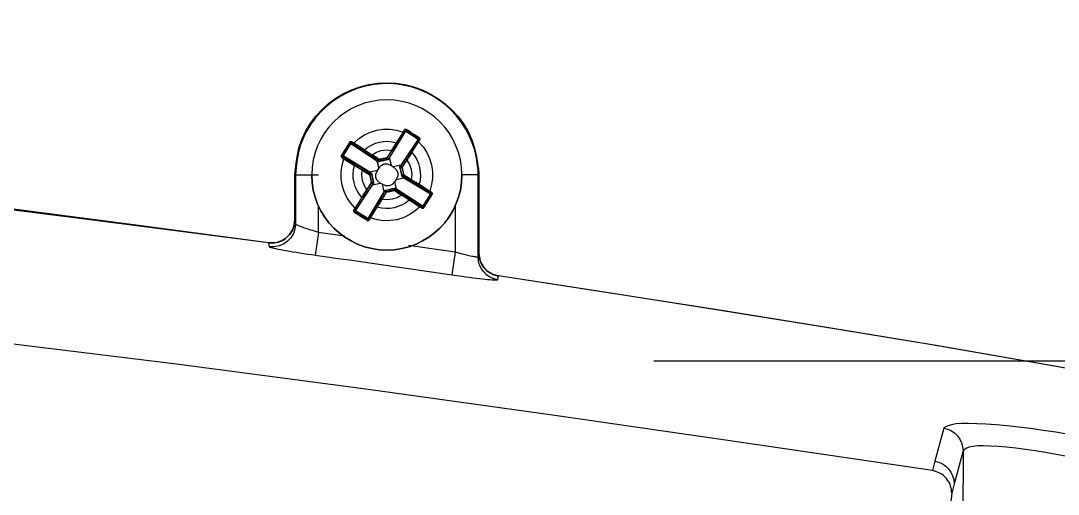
# Model space of a CAD drawing. Header units: millimetres. Extents: x 7086022 to 7120578, y 229555 to 276126.
# Drawn here: x 7110725.57 to 7110770.62, y 251584.13 to 251604.69 of the extents above; entities that cross this region are included whole.
import ezdxf
from ezdxf.xclip import XClip

# ---------------------------------------------------------------- set-up
doc = ezdxf.new("R2010")
doc.units = ezdxf.units.MM
doc.header["$LTSCALE"] = 100
doc.header["$XCLIPFRAME"] = 2
doc.linetypes.add('ST-DASH', pattern=[2.7, 1.5, -1.2])
for name, color, linetype in [('BP', 7, 'Continuous'), ('U-84D-EX$0$FUR_욕실', 8, 'Continuous'), ('U-84D-EX$0$HAT', 8, 'Continuous'), ('U-84D-EX$0$S-ELE', 4, 'Continuous'), ('결로방지', 4, 'ST-DASH')]:
    doc.layers.add(name, color=color, linetype=linetype)

# ---------------------------------------------------------------- blocks, each defined once
blk = doc.blocks.new('U-84D-EX$0$대변기')
blk.add_wipeout([(22.249, 172.542), (8.912, 147.747), (6.746, 136.341), (0, 0), (6.746, -136.341), (8.912, -147.747), (22.075, -172.29), (48.748, -190.928), (71.393, -195), (166.776, -195), (163.874, -199.595), (211.559, -201.09), (211.593, -201.598), (211.811, -202.635), (212.508, -203.592), (213.122, -203.98), (214.154, -204.198), (220.754, -204.198), (220.754, -206.356), (211.679, -206.357), (211.156, -206.396), (210.27, -206.678), (209.31, -207.428), (208.746, -208.406), (208.586, -209.092), (208.561, -209.456), (208.566, -265.023), (208.683, -265.023), (208.781, -265.75), (209.146, -266.635), (209.439, -267.037), (210.115, -267.628), (210.657, -267.918), (211.055, -268.028), (211.754, -268.123), (489.288, -268.123), (490.393, -267.862), (490.867, -267.712), (491.452, -267.223), (492.007, -266.495), (492.243, -265.953), (492.338, -265.585), (492.393, -265), (492.393, -209.472), (492.274, -208.615), (492.053, -208.038), (491.645, -207.418), (491.175, -206.97), (490.657, -206.651), (490.048, -206.44), (489.564, -206.376), (489.288, -206.356), (294.651, -206.356), (294.651, -204.198), (299.371, -204.198), (299.927, -204.142), (300.815, -203.772), (301.133, -203.526), (301.57, -203.013), (301.802, -202.567), (301.976, -201.864), (301.977, -201.814), (356.763, -202.115), (409.646, -200.732), (451.071, -197.491), (521.76, -184.127), (558.832, -171.77), (607.507, -146.927), (640.318, -121.724), (666.396, -92.635), (682.862, -64.812), (689.365, -48.845), (694.462, -30.579), (696.683, -17.3), (697.462, -8.646), (697.701, 0.017), (696.016, 21.31), (691.269, 41.797), (683.337, 62.602), (669.046, 87.706), (652.78, 108.071), (630.642, 128.959), (599.081, 150.929), (558.195, 170.853), (516.937, 184.225), (478.6, 192.501), (440.581, 197.364), (409.565, 199.556), (375.328, 200.688), (311.092, 200.701), (281.722, 200.871), (251.346, 200.76), (223.329, 200.377), (188.294, 199.951), (182.405, 198.155), (177.519, 194.766), (79.796, 195), (40.704, 194.567), (37.247, 193.227), (37.247, 185.308)]).dxf.layer = 'U-84D-EX$0$FUR_욕실'
at = {"layer": 'U-84D-EX$0$FUR_욕실'}
for p, q in [((161.412, -139.39, 0), (163.365, -139.39, 0)), ((163.365, -139.39, 0), (161.412, -139.39, 0)), ((161.412, -139.425, 0), (161.412, -139.39, 0)), ((161.412, -139.425, 0), (163.538, -139.425, 0)), ((163.538, -139.425, 0), (163.365, -139.39, 0)), ((163.904, -140.425, 0), (162.767, -140.425, 0)), ((163.904, -140.425, 0), (164.893, -140.285, 0)), ((164.066, -141.549, 0), (163.904, -140.425, 0)), ((160.569, -141.439, 0), (160.011, -141.792, 0)), ((160.592, -141.474, 0), (160.569, -141.439, 0)), ((160.031, -141.837, 0), (159.996, -141.859, 0)), ((159.996, -141.859, 0), (160.05, -141.944, 0)), ((160.034, -141.827, 0), (160.011, -141.792, 0)), ((160.031, -141.837, 0), (160.033, -141.835, 0)), ((160.784, -142.979, 0), (160.031, -141.837, 0)), ((160.034, -141.827, 0), (160.035, -141.827, 0)), ((160.035, -141.827, 0), (160.591, -141.475, 0)), ((160.587, -141.492, 0), (160.051, -141.83, 0)), ((160.051, -141.83, 0), (160.797, -142.962, 0)), ((161.289, -142.651, 0), (160.587, -141.492, 0)), ((160.591, -141.475, 0), (160.592, -141.474, 0)), ((160.601, -141.477, 0), (160.599, -141.477, 0)), ((160.601, -141.477, 0), (160.637, -141.454, 0)), ((160.601, -141.477, 0), (161.31, -142.647, 0)), ((160.691, -141.539, 0), (160.637, -141.454, 0)), ((160.708, -141.528, 0), (160.691, -141.539, 0)), ((160.982, -142, 0), (160.691, -141.539, 0)), ((160.708, -141.528, 0), (160.999, -141.989, 0)), ((160.033, -141.955, 0), (160.05, -141.944, 0)), ((160.324, -142.416, 0), (160.033, -141.955, 0)), ((160.05, -141.944, 0), (160.341, -142.405, 0)), ((160.982, -142, 0), (160.999, -141.989, 0)), ((160.982, -142, 0), (161.19, -142.332, 0)), ((161.822, -142.762, 0), (162.964, -142.01, 0)), ((162.971, -142.029, 0), (161.839, -142.775, 0)), ((162.386, -142.302, 0), (162.846, -142.011, 0)), ((162.386, -142.302, 0), (162.396, -142.319, 0)), ((162.857, -142.028, 0), (162.396, -142.319, 0)), ((162.857, -142.028, 0), (162.846, -142.011, 0)), ((162.942, -141.974, 0), (162.857, -142.028, 0)), ((162.964, -142.01, 0), (162.942, -141.974, 0)), ((162.964, -142.01, 0), (162.966, -142.011, 0)), ((163.309, -142.565, 0), (162.971, -142.029, 0)), ((162.974, -142.012, 0), (163.009, -141.989, 0)), ((162.974, -142.012, 0), (162.975, -142.013, 0)), ((162.975, -142.013, 0), (163.326, -142.569, 0)), ((163.362, -142.547, 0), (163.009, -141.989, 0)), ((160.324, -142.416, 0), (160.341, -142.405, 0)), ((161.214, -142.985, 0), (161.289, -142.651, 0)), ((161.345, -142.705, 0), (161.386, -142.648, 0)), ((161.398, -142.656, 0), (161.358, -142.714, 0)), ((161.75, -142.803, 0), (161.739, -142.733, 0)), ((161.754, -142.731, 0), (161.765, -142.799, 0)), ((161.839, -142.775, 0), (161.764, -143.109, 0)), ((162.15, -143.267, 0), (163.309, -142.565, 0)), ((163.325, -142.579, 0), (162.154, -143.288, 0)), ((162.801, -142.96, 0), (163.262, -142.669, 0)), ((163.273, -142.686, 0), (162.812, -142.977, 0)), ((163.262, -142.669, 0), (163.347, -142.615, 0)), ((163.273, -142.686, 0), (163.262, -142.669, 0)), ((163.325, -142.579, 0), (163.324, -142.577, 0)), ((163.325, -142.579, 0), (163.347, -142.615, 0)), ((163.326, -142.569, 0), (163.327, -142.57, 0)), ((163.327, -142.57, 0), (163.362, -142.547, 0)), ((160.753, -143.048, 0), (160.821, -143.036, 0)), ((160.824, -143.051, 0), (160.755, -143.063, 0)), ((160.797, -142.962, 0), (161.131, -143.037, 0)), ((161.214, -142.985, 0), (161.131, -143.037, 0)), ((161.817, -143.192, 0), (161.764, -143.109, 0)), ((161.817, -143.192, 0), (162.15, -143.267, 0)), ((162.801, -142.96, 0), (162.469, -143.168, 0)), ((162.801, -142.96, 0), (162.812, -142.977, 0)), ((159.499, -144.2, 0), (160.669, -143.491, 0)), ((160.673, -143.512, 0), (159.514, -144.214, 0)), ((160.022, -143.819, 0), (160.354, -143.612, 0)), ((160.727, -143.456, 0), (160.67, -143.416, 0)), ((161.007, -143.587, 0), (160.673, -143.512, 0)), ((160.678, -143.403, 0), (160.736, -143.444, 0)), ((160.984, -144.004, 0), (161.059, -143.671, 0)), ((161.007, -143.587, 0), (161.059, -143.671, 0)), ((162.145, -143.376, 0), (162.087, -143.336, 0)), ((162.097, -143.323, 0), (162.154, -143.364, 0)), ((159.561, -144.111, 0), (159.476, -144.164, 0)), ((159.55, -144.094, 0), (160.011, -143.803, 0)), ((159.55, -144.094, 0), (159.561, -144.111, 0)), ((160.022, -143.819, 0), (159.561, -144.111, 0)), ((159.852, -144.75, 0), (160.984, -144.004, 0)), ((161.001, -144.017, 0), (159.859, -144.77, 0)), ((160.022, -143.819, 0), (160.011, -143.803, 0)), ((161.07, -144.049, 0), (161.058, -143.98, 0)), ((161.073, -143.977, 0), (161.085, -144.046, 0)), ((161.425, -144.123, 0), (161.466, -144.065, 0)), ((161.478, -144.075, 0), (161.438, -144.132, 0)), ((162.222, -145.303, 0), (161.513, -144.132, 0)), ((161.609, -143.795, 0), (161.534, -144.128, 0)), ((161.534, -144.128, 0), (162.236, -145.288, 0)), ((161.609, -143.795, 0), (161.693, -143.742, 0)), ((162.026, -143.817, 0), (161.693, -143.742, 0)), ((161.999, -143.729, 0), (162.068, -143.717, 0)), ((162.071, -143.732, 0), (162.002, -143.744, 0)), ((162.772, -144.949, 0), (162.026, -143.817, 0)), ((162.039, -143.8, 0), (162.792, -144.942, 0)), ((159.496, -144.21, 0), (159.461, -144.232, 0)), ((159.461, -144.232, 0), (159.814, -144.79, 0)), ((159.499, -144.2, 0), (159.476, -144.164, 0)), ((159.497, -144.211, 0), (159.496, -144.21, 0)), ((159.849, -144.767, 0), (159.497, -144.211, 0)), ((159.499, -144.2, 0), (159.499, -144.202, 0)), ((159.514, -144.214, 0), (159.852, -144.75, 0)), ((159.966, -144.752, 0), (160.427, -144.46, 0)), ((160.438, -144.477, 0), (159.977, -144.769, 0)), ((160.438, -144.477, 0), (160.427, -144.46, 0)), ((161.841, -144.779, 0), (161.634, -144.447, 0)), ((162.499, -144.364, 0), (162.482, -144.374, 0)), ((162.774, -144.835, 0), (162.482, -144.374, 0)), ((162.499, -144.364, 0), (162.791, -144.824, 0)), ((164.758, -146.355, 0), (164.467, -144.333, 0)), ((159.849, -144.768, 0), (159.814, -144.79, 0)), ((159.849, -144.768, 0), (159.849, -144.767, 0)), ((159.857, -144.769, 0), (159.859, -144.77, 0)), ((159.859, -144.77, 0), (159.881, -144.805, 0)), ((159.881, -144.805, 0), (159.966, -144.752, 0)), ((159.966, -144.752, 0), (159.977, -144.769, 0)), ((161.841, -144.779, 0), (161.824, -144.79, 0)), ((162.116, -145.251, 0), (161.824, -144.79, 0)), ((161.841, -144.779, 0), (162.133, -145.24, 0)), ((162.788, -144.953, 0), (162.232, -145.304, 0)), ((162.236, -145.288, 0), (162.772, -144.949, 0)), ((162.254, -145.34, 0), (162.812, -144.988, 0)), ((162.774, -144.835, 0), (162.791, -144.824, 0)), ((162.827, -144.92, 0), (162.774, -144.835, 0)), ((162.79, -144.952, 0), (162.788, -144.953, 0)), ((162.79, -144.952, 0), (162.812, -144.988, 0)), ((162.791, -144.945, 0), (162.792, -144.942, 0)), ((162.792, -144.942, 0), (162.827, -144.92, 0)), ((162.133, -145.24, 0), (162.116, -145.251, 0)), ((162.133, -145.24, 0), (162.186, -145.325, 0)), ((162.222, -145.303, 0), (162.186, -145.325, 0)), ((162.222, -145.303, 0), (162.224, -145.303, 0)), ((162.232, -145.304, 0), (162.232, -145.305, 0)), ((162.232, -145.305, 0), (162.254, -145.34, 0)), ((162.767, -146.355, 0), (164.758, -146.355, 0)), ((164.758, -146.355, 0), (165.747, -146.209, 0)), ((161.412, -147.355, 0), (161.412, -146.65, 0)), ((161.109, -147.378, 0), (161.412, -147.39, 0)), ((164.969, -147.355, 0), (161.412, -147.355, 0)), ((161.412, -147.355, 0), (161.412, -147.39, 0)), ((161.412, -147.39, 0), (164.806, -147.39, 0)), ((161.412, -147.39, 0), (164.806, -147.39, 0)), ((164.806, -147.39, 0), (164.969, -147.355, 0)), ((165.957, -148.207, 0), (165.795, -148.242, 0)), ((173.838, -167.186, 0), (174.247, -167.088, 0)), ((172.402, -167.574, 0), (173.838, -167.186, 0)), ((173.381, -168.407, 0), (174.814, -168.02, 0)), ((174.814, -168.02, 0), (175.222, -167.922, 0)), ((173.381, -168.407, 0), (182.923, -168.402, 0))]:
    blk.add_line(p, q, dxfattribs=at)
at = {"layer": 'U-84D-EX$0$FUR_욕실', "elevation": 0, "flags": 128}
for points in [[(164.356, -138.252), (164.442, -138.27), (164.528, -138.287)], [(161.412, -139.425), (161.412, -139.445), (161.412, -139.503), (161.412, -139.596), (161.412, -139.721), (161.412, -139.872), (161.412, -140.044), (161.412, -140.231), (161.412, -140.425)], [(161.31, -142.647), (161.309, -142.646), (161.307, -142.645), (161.305, -142.645), (161.302, -142.646), (161.299, -142.646), (161.296, -142.648), (161.293, -142.649), (161.289, -142.651)], [(161.345, -142.705), (161.344, -142.704), (161.342, -142.703), (161.34, -142.703), (161.338, -142.704), (161.335, -142.704), (161.332, -142.705), (161.328, -142.707), (161.325, -142.709)], [(161.822, -142.762), (161.823, -142.762), (161.825, -142.762), (161.827, -142.763), (161.83, -142.765), (161.832, -142.767), (161.835, -142.769), (161.837, -142.772), (161.839, -142.775)], [(160.784, -142.979), (160.784, -142.978), (160.784, -142.976), (160.785, -142.974), (160.787, -142.971), (160.789, -142.969), (160.791, -142.967), (160.794, -142.964), (160.797, -142.962)], [(160.821, -143.036), (160.821, -143.034), (160.821, -143.033), (160.822, -143.031), (160.824, -143.028), (160.826, -143.026), (160.828, -143.024), (160.831, -143.021), (160.834, -143.019)], [(161.765, -142.799), (161.767, -142.799), (161.769, -142.799), (161.771, -142.8), (161.773, -142.802), (161.775, -142.804), (161.778, -142.806), (161.78, -142.809), (161.782, -142.812)], [(160.669, -143.491), (160.668, -143.492), (160.667, -143.494), (160.667, -143.496), (160.668, -143.499), (160.668, -143.502), (160.669, -143.505), (160.671, -143.509), (160.673, -143.512)], [(160.727, -143.456), (160.726, -143.457), (160.725, -143.459), (160.725, -143.461), (160.726, -143.464), (160.726, -143.467), (160.727, -143.47), (160.729, -143.473), (160.731, -143.476)], [(162.093, -143.303), (162.094, -143.306), (162.096, -143.31), (162.097, -143.313), (162.098, -143.316), (162.098, -143.318), (162.098, -143.321), (162.098, -143.322), (162.097, -143.323)], [(162.15, -143.267), (162.152, -143.271), (162.154, -143.274), (162.155, -143.277), (162.156, -143.28), (162.156, -143.283), (162.156, -143.285), (162.155, -143.287), (162.154, -143.288)], [(160.984, -144.004), (160.986, -144.007), (160.989, -144.01), (160.991, -144.013), (160.993, -144.015), (160.996, -144.016), (160.998, -144.017), (161, -144.017), (161.001, -144.017)], [(161.041, -143.968), (161.043, -143.971), (161.046, -143.973), (161.048, -143.976), (161.05, -143.978), (161.053, -143.979), (161.055, -143.98), (161.056, -143.98), (161.058, -143.98)], [(161.498, -144.071), (161.495, -144.072), (161.492, -144.074), (161.488, -144.075), (161.486, -144.076), (161.483, -144.076), (161.481, -144.076), (161.479, -144.076), (161.478, -144.075)], [(161.534, -144.128), (161.531, -144.13), (161.527, -144.132), (161.524, -144.133), (161.521, -144.134), (161.518, -144.134), (161.516, -144.134), (161.514, -144.133), (161.513, -144.132)], [(161.99, -143.76), (161.993, -143.758), (161.995, -143.756), (161.998, -143.753), (162, -143.751), (162.001, -143.749), (162.002, -143.747), (162.002, -143.745), (162.002, -143.744)], [(162.026, -143.817), (162.029, -143.815), (162.032, -143.813), (162.035, -143.81), (162.037, -143.808), (162.038, -143.806), (162.039, -143.803), (162.039, -143.801), (162.039, -143.8)]]:
    blk.add_lwpolyline(points, dxfattribs=at)
at = {"layer": 'U-84D-EX$0$FUR_욕실'}
blk.add_circle((161.412, -143.39, 0), 3.26, dxfattribs=at)
for centre, radius, start, end in [((163.537, -138.425, 0), 1, 270.055, 7.9011), ((161.412, -143.39, 0), 3.26, 270, 90), ((160.278, -141.604, 0), 0.335, 29.4037, 33.2394), ((160.689, -141.507, 0), 0.0741, 118.7613, 134.5436), ((161.412, -143.39, 0), 1.99, 43.8629, 110.7217), ((160.021, -141.929, 0), 0.0741, 110.041, 125.8233), ((160.285, -141.599, 0), 0.335, 211.3451, 215.1809), ((161.412, -143.39, 0), 1.99, 133.8629, 200.7217), ((161.412, -143.39, 0), 1.46, 48.1581, 106.4264), ((161.189, -142.302, 0), 0.0295, 272.1188, 309.3963), ((161.412, -143.39, 0), 1.084, 53.7204, 100.8642), ((162.872, -141.999, 0), 0.0741, 20.041, 35.8233), ((163.202, -142.263, 0), 0.335, 121.3451, 125.1809), ((161.412, -143.39, 0), 1.46, 138.1581, 196.4264), ((161.412, -143.39, 0), 1.084, 143.7204, 190.8642), ((160.525, -142.722, 0), 0.0295, 295.1883, 332.4658), ((161.37, -142.729, 0), 0.0199, 129.372, 172.9879), ((161.384, -142.617, 0), 0.0303, 273.8987, 308.7874), ((161.403, -142.637, 0), 0.02, 212.339, 257.2456), ((161.317, -142.625, 0), 0.0867, 338.6221, 349.2531), ((161.825, -142.739, 0), 0.0867, 165.3315, 175.9625), ((161.743, -142.714, 0), 0.02, 257.339, 302.2456), ((161.768, -142.704, 0), 0.0303, 205.7972, 240.6859), ((162.08, -142.503, 0), 0.0295, 205.1883, 242.4658), ((161.412, -143.39, 0), 1.99, 313.8629, 20.7217), ((163.294, -142.667, 0), 0.0741, 28.7613, 44.5436), ((163.198, -142.256, 0), 0.335, 299.4037, 303.2394), ((160.726, -143.033, 0), 0.0303, 295.7972, 330.6859), ((160.761, -142.976, 0), 0.0867, 255.3315, 265.9625), ((160.736, -143.058, 0), 0.02, 347.339, 32.2456), ((160.833, -143.069, 0), 0.0199, 71.5967, 115.2126), ((161.732, -142.811, 0), 0.0199, 341.5967, 25.2126), ((161.412, -143.39, 0), 1.084, 323.7204, 10.8642), ((162.499, -143.167, 0), 0.0295, 182.1188, 219.3963), ((161.412, -143.39, 0), 1.46, 318.1581, 16.4264), ((160.324, -143.613, 0), 0.0295, 2.1188, 39.3963), ((160.639, -143.418, 0), 0.0303, 3.8987, 38.7874), ((160.647, -143.484, 0), 0.0867, 68.6221, 79.2531), ((160.659, -143.399, 0), 0.02, 302.339, 347.2456), ((160.751, -143.431, 0), 0.0199, 219.372, 262.9879), ((162.072, -143.348, 0), 0.0199, 39.372, 82.9879), ((162.164, -143.381, 0), 0.02, 122.339, 167.2456), ((162.176, -143.295, 0), 0.0867, 248.6221, 259.2531), ((162.184, -143.362, 0), 0.0303, 183.8987, 218.7874), ((161.08, -144.066, 0), 0.02, 77.339, 122.2456), ((161.055, -144.075, 0), 0.0303, 25.7972, 60.6859), ((161.091, -143.968, 0), 0.0199, 161.5967, 205.2126), ((160.998, -144.04, 0), 0.0867, 345.3315, 355.9625), ((161.506, -144.155, 0), 0.0867, 158.6221, 169.2531), ((161.44, -144.162, 0), 0.0303, 93.8987, 128.7874), ((161.421, -144.142, 0), 0.02, 32.339, 77.2456), ((161.453, -144.05, 0), 0.0199, 309.372, 352.9879), ((161.99, -143.71, 0), 0.0199, 251.5967, 295.2126), ((162.062, -143.803, 0), 0.0867, 75.3315, 85.9625), ((162.088, -143.721, 0), 0.02, 167.339, 212.2456), ((162.097, -143.746, 0), 0.0303, 115.7972, 150.6859), ((162.298, -144.058, 0), 0.0295, 115.1883, 152.4658), ((159.626, -144.524, 0), 0.335, 119.4037, 123.2394), ((159.529, -144.113, 0), 0.0741, 208.7613, 224.5436), ((161.412, -143.39, 0), 1.46, 228.1581, 286.4264), ((160.744, -144.276, 0), 0.0295, 25.1883, 62.4658), ((161.412, -143.39, 0), 1.084, 233.7204, 280.8642), ((161.635, -144.477, 0), 0.0295, 92.1188, 129.3963), ((159.621, -144.516, 0), 0.335, 301.3451, 305.1809), ((159.951, -144.78, 0), 0.0741, 200.041, 215.8233), ((161.412, -143.39, 0), 1.99, 223.8629, 290.7217), ((162.538, -145.181, 0), 0.335, 31.3451, 35.1809), ((162.802, -144.851, 0), 0.0741, 290.041, 305.8233), ((162.134, -145.272, 0), 0.0741, 298.7613, 314.5436), ((162.546, -145.176, 0), 0.335, 209.4037, 213.2394), ((164.969, -148.355, 0), 1, 8.4764, 89.9574), ((174.823, -167.021, 0), 0.999, 189.5103, 269.4537), ((173.388, -167.407, 0), 1, 189.608, 269.5851)]:
    blk.add_arc(centre, radius, start, end, dxfattribs=at)
for centre, major_axis, ratio, start_param, end_param in [((161.515, -142.933, 0), (-0.755, 1.196), 0.029332, 1.314306, 1.36379), ((161.532, -142.922, 0), (-0.735, 1.192), 0.032258, 1.317902, 1.367387), ((161.559, -142.734, 0), (-0.976, 0.22), 0.039496, 1.363809, 1.777784), ((161.564, -142.715, 0), (-0.956, 0.216), 0.0463, 1.363809, 1.777784), ((161.504, -142.916, 0), (-1.176, -0.761), 0.032258, 1.774206, 1.82369), ((161.515, -142.933, 0), (-1.195, -0.756), 0.029332, 1.777802, 1.827287), ((160.737, -143.237, 0), (0.216, 0.956), 0.0463, 4.505402, 4.919376), ((160.756, -143.242, 0), (0.22, 0.976), 0.039496, 4.505402, 4.919376), ((160.938, -143.297, 0), (-0.761, 1.176), 0.032258, 4.915798, 4.965283), ((160.955, -143.287, 0), (-0.756, 1.195), 0.029332, 4.919395, 4.96888), ((160.944, -143.27, 0), (-1.192, -0.735), 0.032258, 1.317902, 1.367387), ((160.955, -143.287, 0), (-1.196, -0.755), 0.029332, 1.314306, 1.36379), ((162.067, -143.537, 0), (0.22, 0.976), 0.039496, 1.363809, 1.777784), ((162.086, -143.542, 0), (0.216, 0.956), 0.0463, 1.363809, 1.777784), ((161.868, -143.493, 0), (-1.196, -0.755), 0.029332, 4.455898, 4.505383), ((161.879, -143.51, 0), (-1.192, -0.735), 0.032258, 4.459495, 4.50898), ((161.309, -143.847, 0), (-1.195, -0.756), 0.029332, 4.919395, 4.96888), ((161.319, -143.863, 0), (-1.176, -0.761), 0.032258, 4.915798, 4.965283), ((161.264, -144.045, 0), (-0.976, 0.22), 0.039496, 4.505402, 4.919376), ((161.259, -144.064, 0), (-0.956, 0.216), 0.0463, 4.505402, 4.919376), ((161.292, -143.857, 0), (-0.735, 1.192), 0.032258, 4.459495, 4.50898), ((161.309, -143.847, 0), (-0.755, 1.196), 0.029332, 4.455898, 4.505383), ((161.868, -143.493, 0), (-0.756, 1.195), 0.029332, 1.777802, 1.827287), ((161.885, -143.482, 0), (-0.761, 1.176), 0.032258, 1.774206, 1.82369)]:
    blk.add_ellipse(centre, major_axis=major_axis, ratio=ratio, start_param=start_param, end_param=end_param, dxfattribs=at)
at = {"layer": 'U-84D-EX$0$FUR_욕실', "extrusion": (-3.32914e-08, -2.0635e-15, 1)}
for centre, start_param, end_param in [((164.253, -144.03, 0), 2.855758, 3.427427), ((158.57, -142.749, 0), 5.997351, 6.56902)]:
    blk.add_ellipse(centre, major_axis=(3.319, -0.749, 0), ratio=0.293882, start_param=start_param, end_param=end_param, dxfattribs=at)
at = {"layer": 'U-84D-EX$0$FUR_욕실', "extrusion": (-3.32914e-08, -1.99666e-16, 1)}
blk.add_ellipse((160.771, -146.231, 0), major_axis=(0.749, 3.319, 0), ratio=0.293882, start_param=5.997351, end_param=6.56902, dxfattribs=at)
at = {"layer": 'U-84D-EX$0$FUR_욕실', "extrusion": (-3.32914e-08, -2.00552e-15, 1)}
blk.add_ellipse((162.052, -140.548, 0), major_axis=(0.749, 3.319, 0), ratio=0.293882, start_param=2.855758, end_param=3.427427, dxfattribs=at)
at = {"layer": 'U-84D-EX$0$FUR_욕실'}
for points, knots in [([(164.356, -138.252, 0), (162.888, -126.872, 0), (159.951, -104.097, 0), (157.058, -69.72, 0), (155.179, -35.205, 0), (154.951, -12.133, 0), (154.837, -0.59, 0)], [0, 0, 0, 0, 0.249256, 0.498807, 0.749254, 1, 1, 1, 1]), ([(164.356, -138.252, 0), (163.379, -130.877, 0), (161.426, -116.124, 0), (159.088, -93.581, 0), (157.199, -70.656, 0), (155.846, -47.338, 0), (154.994, -23.979, 0), (154.889, -8.386, 0), (154.837, -0.59, 0)], [0, 0, 0, 0, 0.161601, 0.323283, 0.492278, 0.661272, 0.830636, 1, 1, 1, 1]), ([(174.247, -167.088, 0), (172.636, -156.155, 0), (169.406, -134.243, 0), (165.861, -101.098, 0), (163.284, -67.731, 0), (161.683, -34.201, 0), (161.484, -11.798, 0), (161.384, -0.59, 0)], [0, 0, 0, 0, 0.198682, 0.398223, 0.598432, 0.7991, 1, 1, 1, 1]), ([(163.365, -139.39, 0), (163.477, -139.379, 0), (163.702, -139.356, 0), (164.002, -139.184, 0), (164.228, -138.93, 0), (164.368, -138.606, 0), (164.36, -138.372, 0), (164.356, -138.252, 0)], [0, 0, 0, 0, 0.197701, 0.395407, 0.592991, 0.790389, 1, 1, 1, 1]), ([(164.356, -138.252, 0), (164.36, -138.365, 0), (164.369, -138.591, 0), (164.24, -138.911, 0), (164.02, -139.17, 0), (163.717, -139.353, 0), (163.485, -139.377, 0), (163.365, -139.39, 0)], [0, 0, 0, 0, 0.1974588, 0.3949176, 0.592373, 0.7898211, 1, 1, 1, 1]), ([(164.528, -138.287, 0), (164.534, -138.296, 0), (164.553, -138.32, 0), (164.608, -138.549, 0), (164.694, -139.001, 0), (164.794, -139.604, 0), (164.86, -140.058, 0), (164.893, -140.285, 0)], [0, 0, 0, 0, 0.126821, 0.343758, 0.562335, 0.781151, 1, 1, 1, 1]), ([(161.412, -139.39, 0), (160.887, -139.45, 0), (159.839, -139.57, 0), (158.507, -140.497, 0), (157.619, -141.82, 0), (157.308, -143.392, 0), (157.621, -144.963, 0), (158.51, -146.284, 0), (159.841, -147.209, 0), (160.888, -147.329, 0), (161.412, -147.39, 0)], [0, 0, 0, 0, 0.12516, 0.250235, 0.375271, 0.500218, 0.625108, 0.749997, 0.874944, 1, 1, 1, 1]), ([(161.412, -147.355, 0), (161.412, -147.355, 0), (161.273, -147.355, 0), (160.69, -147.325, 0), (159.681, -147.041, 0), (158.57, -146.262, 0), (157.779, -145.159, 0), (157.398, -143.857, 0), (157.469, -142.503, 0), (157.985, -141.246, 0), (158.888, -140.239, 0), (160.074, -139.556, 0), (160.966, -139.468, 0), (161.412, -139.425, 0)], [0, 0, 0, 0, 0.0000048, 0.033624, 0.1410778, 0.2482759, 0.3558493, 0.4632787, 0.570419, 0.6779633, 0.7852453, 0.892633, 1, 1, 1, 1]), ([(163.904, -140.425, 0), (163.871, -140.311, 0), (163.805, -140.084, 0), (163.705, -139.783, 0), (163.619, -139.557, 0), (163.563, -139.442, 0), (163.545, -139.429, 0), (163.538, -139.425, 0)], [0, 0, 0, 0, 0.220841, 0.441469, 0.66035, 0.875395, 1, 1, 1, 1]), ([(164.893, -140.285, 0), (164.986, -140.945, 0), (165.266, -142.921, 0), (165.555, -144.895, 0), (165.747, -146.209, 0)], [0, 0, 0, 0, 0.334145, 1, 1, 1, 1]), ([(159.999, -141.773, 0), (160.01, -141.766, 0), (160.067, -141.73, 0), (160.253, -141.613, 0), (160.428, -141.502, 0), (160.558, -141.42, 0)], [0, 0, 0, 0, 0.060534, 0.302674, 1, 1, 1, 1]), ([(160.558, -141.42, 0), (160.565, -141.417, 0), (160.579, -141.41, 0), (160.602, -141.409, 0), (160.625, -141.415, 0), (160.642, -141.427, 0), (160.65, -141.438, 0), (160.653, -141.442, 0)], [0, 0, 0, 0, 0.212534, 0.425394, 0.639578, 0.855959, 1, 1, 1, 1]), ([(160.637, -141.454, 0), (160.635, -141.451, 0), (160.629, -141.444, 0), (160.617, -141.436, 0), (160.601, -141.431, 0), (160.584, -141.432, 0), (160.574, -141.437, 0), (160.569, -141.439, 0)], [0, 0, 0, 0, 0.143244, 0.359034, 0.573336, 0.786757, 1, 1, 1, 1]), ([(160.653, -141.442, 0), (160.66, -141.453, 0), (160.678, -141.482, 0), (160.696, -141.511, 0), (160.708, -141.528, 0)], [0, 0, 0, 0, 0.391889, 1, 1, 1, 1]), ([(159.978, -141.869, 0), (159.975, -141.862, 0), (159.967, -141.848, 0), (159.966, -141.823, 0), (159.973, -141.801, 0), (159.985, -141.783, 0), (159.995, -141.776, 0), (159.999, -141.773, 0)], [0, 0, 0, 0, 0.217516, 0.434121, 0.649722, 0.863704, 1, 1, 1, 1]), ([(160.033, -141.955, 0), (160.026, -141.944, 0), (160.007, -141.915, 0), (159.989, -141.886, 0), (159.978, -141.869, 0)], [0, 0, 0, 0, 0.391889, 1, 1, 1, 1]), ([(160.011, -141.792, 0), (160.009, -141.794, 0), (160.001, -141.799, 0), (159.993, -141.811, 0), (159.988, -141.827, 0), (159.989, -141.844, 0), (159.994, -141.854, 0), (159.996, -141.859, 0)], [0, 0, 0, 0, 0.136747, 0.351383, 0.567296, 0.783572, 1, 1, 1, 1]), ([(160.035, -141.827, 0), (160.034, -141.827, 0), (160.033, -141.828, 0), (160.032, -141.83, 0), (160.032, -141.833, 0), (160.032, -141.834, 0), (160.033, -141.835, 0)], [0, 0, 0, 0, 0.254677, 0.5, 0.745323, 1, 1, 1, 1]), ([(160.033, -141.835, 0), (160.033, -141.834, 0), (160.035, -141.833, 0), (160.038, -141.832, 0), (160.044, -141.831, 0), (160.049, -141.831, 0), (160.051, -141.83, 0)], [0, 0, 0, 0, 0.1795448, 0.4050402, 0.6782182, 1, 1, 1, 1]), ([(160.035, -141.827, 0), (160.035, -141.827, 0), (160.036, -141.826, 0), (160.04, -141.827, 0), (160.045, -141.828, 0), (160.049, -141.829, 0), (160.051, -141.83, 0)], [0, 0, 0, 0, 0.179545, 0.40504, 0.678218, 1, 1, 1, 1]), ([(160.591, -141.475, 0), (160.59, -141.476, 0), (160.59, -141.477, 0), (160.589, -141.48, 0), (160.588, -141.485, 0), (160.587, -141.489, 0), (160.587, -141.492, 0)], [0, 0, 0, 0, 0.179545, 0.40504, 0.678218, 1, 1, 1, 1]), ([(160.599, -141.477, 0), (160.598, -141.477, 0), (160.597, -141.478, 0), (160.594, -141.481, 0), (160.591, -141.485, 0), (160.588, -141.489, 0), (160.587, -141.492, 0)], [0, 0, 0, 0, 0.179545, 0.40504, 0.678218, 1, 1, 1, 1]), ([(160.591, -141.475, 0), (160.591, -141.475, 0), (160.593, -141.474, 0), (160.595, -141.474, 0), (160.597, -141.475, 0), (160.599, -141.476, 0), (160.599, -141.477, 0)], [0, 0, 0, 0, 0.254677, 0.5, 0.745323, 1, 1, 1, 1]), ([(160.999, -141.989, 0), (161.034, -142.045, 0), (161.097, -142.146, 0), (161.166, -142.258, 0), (161.2, -142.314, 0), (161.207, -142.325, 0)], [0, 0, 0, 0, 0.496887, 0.899431, 1, 1, 1, 1]), ([(161.386, -142.648, 0), (161.336, -142.567, 0), (161.27, -142.462, 0), (161.205, -142.356, 0), (161.19, -142.332, 0)], [0, 0, 0, 0, 0.7664494, 1, 1, 1, 1]), ([(161.207, -142.325, 0), (161.223, -142.35, 0), (161.288, -142.455, 0), (161.353, -142.56, 0), (161.403, -142.641, 0)], [0, 0, 0, 0, 0.233622, 1, 1, 1, 1]), ([(162.386, -142.302, 0), (162.326, -142.34, 0), (162.23, -142.401, 0), (162.12, -142.473, 0), (162.069, -142.506, 0), (162.053, -142.516, 0)], [0, 0, 0, 0, 0.53675, 0.854311, 1, 1, 1, 1]), ([(162.066, -142.529, 0), (162.117, -142.497, 0), (162.226, -142.427, 0), (162.337, -142.357, 0), (162.396, -142.319, 0)], [0, 0, 0, 0, 0.463319, 1, 1, 1, 1]), ([(162.846, -142.011, 0), (162.858, -142.004, 0), (162.886, -141.985, 0), (162.915, -141.967, 0), (162.933, -141.956, 0)], [0, 0, 0, 0, 0.3918889, 1, 1, 1, 1]), ([(162.933, -141.956, 0), (162.94, -141.953, 0), (162.954, -141.945, 0), (162.978, -141.944, 0), (163.001, -141.951, 0), (163.018, -141.963, 0), (163.025, -141.973, 0), (163.028, -141.977, 0)], [0, 0, 0, 0, 0.217516, 0.434121, 0.649722, 0.863704, 1, 1, 1, 1]), ([(163.009, -141.989, 0), (163.007, -141.987, 0), (163.002, -141.979, 0), (162.99, -141.971, 0), (162.974, -141.966, 0), (162.957, -141.967, 0), (162.947, -141.972, 0), (162.942, -141.974, 0)], [0, 0, 0, 0, 0.136747, 0.351383, 0.567296, 0.783572, 1, 1, 1, 1]), ([(162.966, -142.011, 0), (162.967, -142.01, 0), (162.969, -142.01, 0), (162.971, -142.01, 0), (162.973, -142.011, 0), (162.974, -142.012, 0), (162.975, -142.013, 0)], [0, 0, 0, 0, 0.254677, 0.5, 0.745323, 1, 1, 1, 1]), ([(162.966, -142.011, 0), (162.967, -142.011, 0), (162.968, -142.013, 0), (162.969, -142.016, 0), (162.97, -142.022, 0), (162.971, -142.027, 0), (162.971, -142.029, 0)], [0, 0, 0, 0, 0.1795448, 0.4050402, 0.6782182, 1, 1, 1, 1]), ([(162.971, -142.029, 0), (162.972, -142.027, 0), (162.973, -142.023, 0), (162.975, -142.018, 0), (162.975, -142.014, 0), (162.975, -142.013, 0), (162.975, -142.013, 0)], [0, 0, 0, 0, 0.321782, 0.59496, 0.820455, 1, 1, 1, 1]), ([(163.028, -141.977, 0), (163.035, -141.988, 0), (163.071, -142.045, 0), (163.188, -142.231, 0), (163.299, -142.406, 0), (163.381, -142.536, 0)], [0, 0, 0, 0, 0.060534, 0.302674, 1, 1, 1, 1]), ([(160.324, -142.416, 0), (160.362, -142.476, 0), (160.423, -142.571, 0), (160.495, -142.682, 0), (160.527, -142.732, 0), (160.538, -142.748, 0)], [0, 0, 0, 0, 0.53675, 0.854311, 1, 1, 1, 1]), ([(160.551, -142.735, 0), (160.519, -142.685, 0), (160.449, -142.576, 0), (160.379, -142.465, 0), (160.341, -142.405, 0)], [0, 0, 0, 0, 0.463319, 1, 1, 1, 1]), ([(160.739, -143.06, 0), (160.674, -142.96, 0), (160.607, -142.856, 0), (160.54, -142.752, 0), (160.538, -142.748, 0)], [0, 0, 0, 0, 0.964442, 1, 1, 1, 1]), ([(160.551, -142.735, 0), (160.554, -142.739, 0), (160.621, -142.843, 0), (160.688, -142.947, 0), (160.753, -143.048, 0)], [0, 0, 0, 0, 0.035545, 1, 1, 1, 1]), ([(161.325, -142.709, 0), (161.326, -142.71, 0), (161.329, -142.715, 0), (161.337, -142.722, 0), (161.346, -142.726, 0), (161.35, -142.727, 0)], [0, 0, 0, 0, 0.129738, 0.608464, 1, 1, 1, 1]), ([(161.358, -142.714, 0), (161.356, -142.713, 0), (161.351, -142.712, 0), (161.347, -142.708, 0), (161.346, -142.705, 0), (161.345, -142.705, 0)], [0, 0, 0, 0, 0.37372, 0.863045, 1, 1, 1, 1]), ([(161.739, -142.733, 0), (161.682, -142.72, 0), (161.568, -142.695, 0), (161.455, -142.669, 0), (161.398, -142.656, 0)], [0, 0, 0, 0, 0.500023, 1, 1, 1, 1]), ([(161.403, -142.641, 0), (161.459, -142.654, 0), (161.572, -142.68, 0), (161.685, -142.705, 0), (161.741, -142.717, 0)], [0, 0, 0, 0, 0.499977, 1, 1, 1, 1]), ([(161.741, -142.717, 0), (161.841, -142.652, 0), (161.945, -142.585, 0), (162.049, -142.518, 0), (162.053, -142.516, 0)], [0, 0, 0, 0, 0.964442, 1, 1, 1, 1]), ([(162.066, -142.529, 0), (162.062, -142.532, 0), (161.958, -142.599, 0), (161.854, -142.666, 0), (161.754, -142.731, 0)], [0, 0, 0, 0, 0.035545, 1, 1, 1, 1]), ([(163.359, -142.631, 0), (163.348, -142.638, 0), (163.319, -142.656, 0), (163.29, -142.675, 0), (163.273, -142.686, 0)], [0, 0, 0, 0, 0.3918891, 1, 1, 1, 1]), ([(163.309, -142.565, 0), (163.312, -142.566, 0), (163.316, -142.569, 0), (163.321, -142.572, 0), (163.323, -142.575, 0), (163.324, -142.576, 0), (163.324, -142.577, 0)], [0, 0, 0, 0, 0.321782, 0.59496, 0.820455, 1, 1, 1, 1]), ([(163.309, -142.565, 0), (163.312, -142.565, 0), (163.317, -142.566, 0), (163.322, -142.567, 0), (163.325, -142.568, 0), (163.326, -142.568, 0), (163.326, -142.569, 0)], [0, 0, 0, 0, 0.321782, 0.59496, 0.820455, 1, 1, 1, 1]), ([(163.324, -142.577, 0), (163.325, -142.577, 0), (163.326, -142.575, 0), (163.327, -142.573, 0), (163.327, -142.571, 0), (163.326, -142.569, 0), (163.326, -142.569, 0)], [0, 0, 0, 0, 0.254677, 0.5, 0.745323, 1, 1, 1, 1]), ([(163.347, -142.615, 0), (163.35, -142.613, 0), (163.357, -142.607, 0), (163.366, -142.595, 0), (163.37, -142.579, 0), (163.369, -142.562, 0), (163.365, -142.552, 0), (163.362, -142.547, 0)], [0, 0, 0, 0, 0.143244, 0.359034, 0.573336, 0.786757, 1, 1, 1, 1]), ([(163.381, -142.536, 0), (163.385, -142.543, 0), (163.392, -142.557, 0), (163.393, -142.58, 0), (163.386, -142.603, 0), (163.374, -142.62, 0), (163.363, -142.628, 0), (163.359, -142.631, 0)], [0, 0, 0, 0, 0.212534, 0.425394, 0.639578, 0.855959, 1, 1, 1, 1]), ([(160.663, -143.399, 0), (160.676, -143.342, 0), (160.702, -143.23, 0), (160.727, -143.117, 0), (160.739, -143.06, 0)], [0, 0, 0, 0, 0.499977, 1, 1, 1, 1]), ([(160.755, -143.063, 0), (160.742, -143.12, 0), (160.717, -143.233, 0), (160.691, -143.346, 0), (160.678, -143.403, 0)], [0, 0, 0, 0, 0.500023, 1, 1, 1, 1]), ([(160.821, -143.036, 0), (160.823, -143.038, 0), (160.825, -143.042, 0), (160.825, -143.047, 0), (160.825, -143.05, 0), (160.824, -143.051, 0)], [0, 0, 0, 0, 0.4711265, 0.9165322, 1, 1, 1, 1]), ([(160.839, -143.05, 0), (160.839, -143.049, 0), (160.841, -143.043, 0), (160.84, -143.032, 0), (160.836, -143.024, 0), (160.834, -143.019, 0)], [0, 0, 0, 0, 0.089754, 0.54678, 1, 1, 1, 1]), ([(161.765, -142.799, 0), (161.763, -142.801, 0), (161.759, -142.803, 0), (161.754, -142.803, 0), (161.751, -142.803, 0), (161.75, -142.803, 0)], [0, 0, 0, 0, 0.471127, 0.916532, 1, 1, 1, 1]), ([(161.751, -142.817, 0), (161.752, -142.817, 0), (161.758, -142.819, 0), (161.769, -142.818, 0), (161.778, -142.814, 0), (161.782, -142.812, 0)], [0, 0, 0, 0, 0.089754, 0.54678, 1, 1, 1, 1]), ([(162.154, -143.364, 0), (162.234, -143.314, 0), (162.34, -143.248, 0), (162.445, -143.183, 0), (162.469, -143.168, 0)], [0, 0, 0, 0, 0.766449, 1, 1, 1, 1]), ([(162.476, -143.185, 0), (162.452, -143.201, 0), (162.346, -143.266, 0), (162.241, -143.331, 0), (162.16, -143.381, 0)], [0, 0, 0, 0, 0.233622, 1, 1, 1, 1]), ([(162.812, -142.977, 0), (162.756, -143.012, 0), (162.655, -143.075, 0), (162.543, -143.144, 0), (162.487, -143.178, 0), (162.476, -143.185, 0)], [0, 0, 0, 0, 0.496887, 0.899431, 1, 1, 1, 1]), ([(160.011, -143.803, 0), (160.067, -143.768, 0), (160.168, -143.704, 0), (160.28, -143.635, 0), (160.336, -143.601, 0), (160.347, -143.594, 0)], [0, 0, 0, 0, 0.4968867, 0.8994311, 1, 1, 1, 1]), ([(160.347, -143.594, 0), (160.372, -143.579, 0), (160.477, -143.514, 0), (160.582, -143.449, 0), (160.663, -143.399, 0)], [0, 0, 0, 0, 0.2336218, 1, 1, 1, 1]), ([(160.67, -143.416, 0), (160.589, -143.466, 0), (160.484, -143.531, 0), (160.378, -143.596, 0), (160.354, -143.612, 0)], [0, 0, 0, 0, 0.766449, 1, 1, 1, 1]), ([(160.736, -143.444, 0), (160.735, -143.446, 0), (160.734, -143.45, 0), (160.73, -143.454, 0), (160.727, -143.456, 0), (160.727, -143.456, 0)], [0, 0, 0, 0, 0.37372, 0.863045, 1, 1, 1, 1]), ([(160.731, -143.476, 0), (160.732, -143.475, 0), (160.737, -143.472, 0), (160.744, -143.464, 0), (160.747, -143.455, 0), (160.749, -143.451, 0)], [0, 0, 0, 0, 0.129738, 0.608464, 1, 1, 1, 1]), ([(162.068, -143.717, 0), (162.081, -143.66, 0), (162.106, -143.546, 0), (162.132, -143.433, 0), (162.145, -143.376, 0)], [0, 0, 0, 0, 0.500023, 1, 1, 1, 1]), ([(162.093, -143.303, 0), (162.091, -143.304, 0), (162.086, -143.307, 0), (162.079, -143.315, 0), (162.076, -143.324, 0), (162.074, -143.328, 0)], [0, 0, 0, 0, 0.129738, 0.608464, 1, 1, 1, 1]), ([(162.16, -143.381, 0), (162.147, -143.437, 0), (162.122, -143.55, 0), (162.097, -143.663, 0), (162.084, -143.719, 0)], [0, 0, 0, 0, 0.499977, 1, 1, 1, 1]), ([(162.087, -143.336, 0), (162.088, -143.334, 0), (162.09, -143.329, 0), (162.093, -143.325, 0), (162.096, -143.324, 0), (162.097, -143.323, 0)], [0, 0, 0, 0, 0.37372, 0.863045, 1, 1, 1, 1]), ([(159.464, -144.148, 0), (159.475, -144.141, 0), (159.504, -144.123, 0), (159.533, -144.105, 0), (159.55, -144.094, 0)], [0, 0, 0, 0, 0.391889, 1, 1, 1, 1]), ([(160.757, -144.25, 0), (160.761, -144.247, 0), (160.865, -144.18, 0), (160.969, -144.113, 0), (161.07, -144.049, 0)], [0, 0, 0, 0, 0.035545, 1, 1, 1, 1]), ([(161.082, -144.062, 0), (160.982, -144.127, 0), (160.878, -144.194, 0), (160.774, -144.261, 0), (160.77, -144.263, 0)], [0, 0, 0, 0, 0.964442, 1, 1, 1, 1]), ([(161.072, -143.962, 0), (161.071, -143.962, 0), (161.065, -143.961, 0), (161.054, -143.961, 0), (161.046, -143.965, 0), (161.041, -143.968, 0)], [0, 0, 0, 0, 0.089754, 0.54678, 1, 1, 1, 1]), ([(161.058, -143.98, 0), (161.06, -143.979, 0), (161.064, -143.977, 0), (161.069, -143.976, 0), (161.072, -143.977, 0), (161.073, -143.977, 0)], [0, 0, 0, 0, 0.471127, 0.916532, 1, 1, 1, 1]), ([(161.421, -144.138, 0), (161.364, -144.125, 0), (161.252, -144.1, 0), (161.139, -144.075, 0), (161.082, -144.062, 0)], [0, 0, 0, 0, 0.499977, 1, 1, 1, 1]), ([(161.085, -144.046, 0), (161.141, -144.059, 0), (161.255, -144.084, 0), (161.368, -144.11, 0), (161.425, -144.123, 0)], [0, 0, 0, 0, 0.500023, 1, 1, 1, 1]), ([(161.616, -144.454, 0), (161.601, -144.43, 0), (161.536, -144.324, 0), (161.471, -144.219, 0), (161.421, -144.138, 0)], [0, 0, 0, 0, 0.2336218, 1, 1, 1, 1]), ([(161.438, -144.132, 0), (161.488, -144.212, 0), (161.553, -144.318, 0), (161.618, -144.423, 0), (161.634, -144.447, 0)], [0, 0, 0, 0, 0.766449, 1, 1, 1, 1]), ([(161.466, -144.065, 0), (161.468, -144.066, 0), (161.472, -144.068, 0), (161.476, -144.071, 0), (161.478, -144.074, 0), (161.478, -144.075, 0)], [0, 0, 0, 0, 0.37372, 0.863045, 1, 1, 1, 1]), ([(161.498, -144.071, 0), (161.497, -144.069, 0), (161.494, -144.064, 0), (161.486, -144.057, 0), (161.477, -144.054, 0), (161.473, -144.052, 0)], [0, 0, 0, 0, 0.129738, 0.608464, 1, 1, 1, 1]), ([(161.984, -143.729, 0), (161.984, -143.73, 0), (161.983, -143.736, 0), (161.983, -143.747, 0), (161.987, -143.756, 0), (161.99, -143.76, 0)], [0, 0, 0, 0, 0.089754, 0.54678, 1, 1, 1, 1]), ([(162.002, -143.744, 0), (162.001, -143.741, 0), (161.999, -143.737, 0), (161.998, -143.732, 0), (161.999, -143.729, 0), (161.999, -143.729, 0)], [0, 0, 0, 0, 0.471127, 0.916532, 1, 1, 1, 1]), ([(162.272, -144.044, 0), (162.269, -144.04, 0), (162.202, -143.936, 0), (162.135, -143.832, 0), (162.071, -143.732, 0)], [0, 0, 0, 0, 0.035545, 1, 1, 1, 1]), ([(162.084, -143.719, 0), (162.149, -143.819, 0), (162.216, -143.924, 0), (162.283, -144.027, 0), (162.285, -144.031, 0)], [0, 0, 0, 0, 0.964442, 1, 1, 1, 1]), ([(162.272, -144.044, 0), (162.304, -144.095, 0), (162.374, -144.204, 0), (162.445, -144.315, 0), (162.482, -144.374, 0)], [0, 0, 0, 0, 0.463319, 1, 1, 1, 1]), ([(162.499, -144.364, 0), (162.461, -144.304, 0), (162.4, -144.208, 0), (162.329, -144.098, 0), (162.296, -144.047, 0), (162.285, -144.031, 0)], [0, 0, 0, 0, 0.53675, 0.854311, 1, 1, 1, 1]), ([(159.442, -144.244, 0), (159.439, -144.237, 0), (159.432, -144.223, 0), (159.431, -144.199, 0), (159.437, -144.176, 0), (159.449, -144.159, 0), (159.46, -144.151, 0), (159.464, -144.148, 0)], [0, 0, 0, 0, 0.212534, 0.425394, 0.639578, 0.855959, 1, 1, 1, 1]), ([(159.795, -144.802, 0), (159.788, -144.791, 0), (159.752, -144.734, 0), (159.635, -144.548, 0), (159.524, -144.373, 0), (159.442, -144.244, 0)], [0, 0, 0, 0, 0.060534, 0.302674, 1, 1, 1, 1]), ([(159.476, -144.164, 0), (159.473, -144.167, 0), (159.466, -144.172, 0), (159.458, -144.184, 0), (159.453, -144.2, 0), (159.454, -144.217, 0), (159.459, -144.227, 0), (159.461, -144.232, 0)], [0, 0, 0, 0, 0.143244, 0.359034, 0.573336, 0.786757, 1, 1, 1, 1]), ([(159.497, -144.211, 0), (159.497, -144.21, 0), (159.496, -144.208, 0), (159.496, -144.206, 0), (159.497, -144.204, 0), (159.498, -144.203, 0), (159.499, -144.202, 0)], [0, 0, 0, 0, 0.254677, 0.5, 0.745323, 1, 1, 1, 1]), ([(159.497, -144.211, 0), (159.498, -144.211, 0), (159.498, -144.212, 0), (159.502, -144.213, 0), (159.507, -144.214, 0), (159.511, -144.214, 0), (159.514, -144.214, 0)], [0, 0, 0, 0, 0.179545, 0.40504, 0.678218, 1, 1, 1, 1]), ([(159.499, -144.202, 0), (159.499, -144.203, 0), (159.5, -144.204, 0), (159.503, -144.207, 0), (159.507, -144.211, 0), (159.511, -144.213, 0), (159.514, -144.214, 0)], [0, 0, 0, 0, 0.179545, 0.40504, 0.678218, 1, 1, 1, 1]), ([(160.757, -144.25, 0), (160.707, -144.282, 0), (160.598, -144.352, 0), (160.487, -144.423, 0), (160.427, -144.46, 0)], [0, 0, 0, 0, 0.463319, 1, 1, 1, 1]), ([(160.438, -144.477, 0), (160.498, -144.439, 0), (160.593, -144.378, 0), (160.704, -144.307, 0), (160.754, -144.274, 0), (160.77, -144.263, 0)], [0, 0, 0, 0, 0.53675, 0.854311, 1, 1, 1, 1]), ([(161.824, -144.79, 0), (161.79, -144.734, 0), (161.726, -144.633, 0), (161.657, -144.521, 0), (161.623, -144.465, 0), (161.616, -144.454, 0)], [0, 0, 0, 0, 0.4968867, 0.8994311, 1, 1, 1, 1]), ([(159.891, -144.823, 0), (159.884, -144.827, 0), (159.87, -144.834, 0), (159.845, -144.835, 0), (159.823, -144.828, 0), (159.805, -144.816, 0), (159.798, -144.806, 0), (159.795, -144.802, 0)], [0, 0, 0, 0, 0.2175164, 0.4341211, 0.6497218, 0.8637043, 1, 1, 1, 1]), ([(159.814, -144.79, 0), (159.816, -144.793, 0), (159.821, -144.8, 0), (159.833, -144.809, 0), (159.849, -144.813, 0), (159.866, -144.813, 0), (159.876, -144.808, 0), (159.881, -144.805, 0)], [0, 0, 0, 0, 0.136747, 0.351383, 0.567296, 0.783572, 1, 1, 1, 1]), ([(159.849, -144.767, 0), (159.848, -144.766, 0), (159.848, -144.765, 0), (159.849, -144.762, 0), (159.85, -144.757, 0), (159.851, -144.752, 0), (159.852, -144.75, 0)], [0, 0, 0, 0, 0.179545, 0.40504, 0.678218, 1, 1, 1, 1]), ([(159.849, -144.767, 0), (159.849, -144.767, 0), (159.85, -144.768, 0), (159.852, -144.769, 0), (159.854, -144.769, 0), (159.856, -144.769, 0), (159.857, -144.769, 0)], [0, 0, 0, 0, 0.254677, 0.5, 0.745323, 1, 1, 1, 1]), ([(159.852, -144.75, 0), (159.852, -144.753, 0), (159.853, -144.757, 0), (159.854, -144.763, 0), (159.855, -144.767, 0), (159.856, -144.768, 0), (159.857, -144.769, 0)], [0, 0, 0, 0, 0.321782, 0.59496, 0.820455, 1, 1, 1, 1]), ([(159.977, -144.769, 0), (159.966, -144.776, 0), (159.937, -144.794, 0), (159.908, -144.812, 0), (159.891, -144.823, 0)], [0, 0, 0, 0, 0.3918889, 1, 1, 1, 1]), ([(162.824, -145.006, 0), (162.813, -145.013, 0), (162.756, -145.049, 0), (162.57, -145.166, 0), (162.395, -145.277, 0), (162.266, -145.359, 0)], [0, 0, 0, 0, 0.060534, 0.302674, 1, 1, 1, 1]), ([(162.772, -144.949, 0), (162.775, -144.949, 0), (162.779, -144.948, 0), (162.785, -144.947, 0), (162.789, -144.946, 0), (162.79, -144.945, 0), (162.791, -144.945, 0)], [0, 0, 0, 0, 0.321782, 0.59496, 0.820455, 1, 1, 1, 1]), ([(162.772, -144.949, 0), (162.774, -144.95, 0), (162.779, -144.951, 0), (162.784, -144.953, 0), (162.787, -144.953, 0), (162.788, -144.953, 0), (162.788, -144.953, 0)], [0, 0, 0, 0, 0.321782, 0.59496, 0.820455, 1, 1, 1, 1]), ([(162.788, -144.953, 0), (162.789, -144.952, 0), (162.79, -144.951, 0), (162.791, -144.949, 0), (162.791, -144.947, 0), (162.791, -144.945, 0), (162.791, -144.945, 0)], [0, 0, 0, 0, 0.254677, 0.5, 0.745323, 1, 1, 1, 1]), ([(162.791, -144.824, 0), (162.798, -144.836, 0), (162.816, -144.864, 0), (162.834, -144.893, 0), (162.845, -144.911, 0)], [0, 0, 0, 0, 0.391889, 1, 1, 1, 1]), ([(162.812, -144.988, 0), (162.815, -144.985, 0), (162.822, -144.98, 0), (162.83, -144.968, 0), (162.835, -144.952, 0), (162.835, -144.935, 0), (162.83, -144.925, 0), (162.827, -144.92, 0)], [0, 0, 0, 0, 0.136747, 0.351383, 0.567296, 0.783572, 1, 1, 1, 1]), ([(162.845, -144.911, 0), (162.849, -144.918, 0), (162.856, -144.932, 0), (162.857, -144.956, 0), (162.85, -144.979, 0), (162.838, -144.996, 0), (162.828, -145.003, 0), (162.824, -145.006, 0)], [0, 0, 0, 0, 0.217516, 0.434121, 0.649722, 0.863704, 1, 1, 1, 1]), ([(162.17, -145.337, 0), (162.163, -145.326, 0), (162.145, -145.297, 0), (162.127, -145.268, 0), (162.116, -145.251, 0)], [0, 0, 0, 0, 0.3918891, 1, 1, 1, 1]), ([(162.266, -145.359, 0), (162.259, -145.363, 0), (162.245, -145.37, 0), (162.221, -145.371, 0), (162.198, -145.364, 0), (162.181, -145.352, 0), (162.173, -145.341, 0), (162.17, -145.337, 0)], [0, 0, 0, 0, 0.2125341, 0.4253939, 0.6395785, 0.8559587, 1, 1, 1, 1]), ([(162.186, -145.325, 0), (162.189, -145.328, 0), (162.194, -145.335, 0), (162.206, -145.344, 0), (162.222, -145.348, 0), (162.239, -145.348, 0), (162.249, -145.343, 0), (162.254, -145.34, 0)], [0, 0, 0, 0, 0.1432445, 0.3590345, 0.5733356, 0.7867569, 1, 1, 1, 1]), ([(162.236, -145.288, 0), (162.235, -145.29, 0), (162.233, -145.294, 0), (162.229, -145.299, 0), (162.226, -145.301, 0), (162.225, -145.302, 0), (162.224, -145.303, 0)], [0, 0, 0, 0, 0.321782, 0.59496, 0.820455, 1, 1, 1, 1]), ([(162.224, -145.303, 0), (162.225, -145.303, 0), (162.226, -145.304, 0), (162.228, -145.305, 0), (162.23, -145.305, 0), (162.232, -145.304, 0), (162.232, -145.304, 0)], [0, 0, 0, 0, 0.254677, 0.5, 0.745323, 1, 1, 1, 1]), ([(162.236, -145.288, 0), (162.236, -145.29, 0), (162.236, -145.295, 0), (162.235, -145.3, 0), (162.234, -145.303, 0), (162.233, -145.304, 0), (162.232, -145.304, 0)], [0, 0, 0, 0, 0.321782, 0.59496, 0.820455, 1, 1, 1, 1]), ([(164.969, -147.355, 0), (164.975, -147.343, 0), (164.987, -147.319, 0), (164.961, -147.147, 0), (164.906, -146.895, 0), (164.834, -146.616, 0), (164.78, -146.43, 0), (164.758, -146.355, 0)], [0, 0, 0, 0, 0.210432, 0.421172, 0.633883, 0.850591, 1, 1, 1, 1]), ([(165.747, -146.209, 0), (165.769, -146.361, 0), (165.822, -146.733, 0), (165.895, -147.293, 0), (165.949, -147.794, 0), (165.975, -148.137, 0), (165.963, -148.184, 0), (165.957, -148.207, 0)], [0, 0, 0, 0, 0.146861, 0.361539, 0.574512, 0.787157, 1, 1, 1, 1]), ([(165.795, -148.242, 0), (165.768, -148.132, 0), (165.713, -147.913, 0), (165.498, -147.643, 0), (165.214, -147.456, 0), (164.967, -147.393, 0), (164.83, -147.39, 0), (164.806, -147.39, 0)], [0, 0, 0, 0, 0.236873, 0.473744, 0.710694, 0.947831, 1, 1, 1, 1]), ([(164.806, -147.39, 0), (164.919, -147.401, 0), (165.144, -147.423, 0), (165.443, -147.595, 0), (165.67, -147.849, 0), (165.768, -148.084, 0), (165.791, -148.218, 0), (165.795, -148.242, 0)], [0, 0, 0, 0, 0.2370794, 0.4741585, 0.7112432, 0.9483368, 1, 1, 1, 1]), ([(172.204, -186.166, 0), (171.045, -179.862, 0), (168.726, -167.251, 0), (166.772, -154.579, 0), (165.795, -148.242, 0)], [0, 0, 0, 0, 0.499908, 1, 1, 1, 1]), ([(172.101, -185.621, 0), (170.961, -179.407, 0), (168.683, -166.977, 0), (166.758, -154.488, 0), (165.795, -148.242, 0)], [0, 0, 0, 0, 0.49991, 1, 1, 1, 1]), ([(175.222, -167.922, 0), (175.11, -167.91, 0), (174.879, -167.886, 0), (174.573, -167.699, 0), (174.339, -167.424, 0), (174.277, -167.197, 0), (174.247, -167.088, 0)], [0, 0, 0, 0, 0.242192, 0.5, 0.757808, 1, 1, 1, 1]), ([(175.222, -167.922, 0), (175.542, -167.874, 0), (176.182, -167.778, 0), (178.548, -167.654, 0), (181.726, -167.556, 0), (185.6, -167.495, 0), (189.732, -167.468, 0), (193.065, -167.463, 0), (194.907, -167.478, 0), (195.381, -167.481, 0)], [0, 0, 0, 0, 0.157505, 0.31503, 0.472719, 0.629591, 0.787479, 0.94526, 1, 1, 1, 1]), ([(172.766, -173.576, 0), (172.641, -172.813, 0), (172.391, -171.286, 0), (172.2, -169.318, 0), (172.181, -167.911, 0), (172.329, -167.687, 0), (172.402, -167.574, 0)], [0, 0, 0, 0, 0.249935, 0.499866, 0.749873, 1, 1, 1, 1]), ([(173.729, -173.404, 0), (173.604, -172.769, 0), (173.356, -171.501, 0), (173.168, -169.86, 0), (173.154, -168.687, 0), (173.305, -168.501, 0), (173.381, -168.407, 0)], [0, 0, 0, 0, 0.2507333, 0.5005334, 0.7500046, 1, 1, 1, 1])]:
    blk.add_open_spline(points, degree=3, knots=knots, dxfattribs=at)
for points in [[(160.031, -141.837, 0), (160.031, -141.836, 0), (160.03, -141.834, 0), (160.03, -141.831, 0), (160.031, -141.829, 0), (160.033, -141.828, 0), (160.034, -141.827, 0)], [(160.592, -141.474, 0), (160.592, -141.474, 0), (160.594, -141.473, 0), (160.597, -141.473, 0), (160.6, -141.474, 0), (160.601, -141.476, 0), (160.601, -141.477, 0)], [(162.964, -142.01, 0), (162.965, -142.009, 0), (162.967, -142.008, 0), (162.97, -142.008, 0), (162.973, -142.01, 0), (162.974, -142.011, 0), (162.974, -142.012, 0)], [(163.327, -142.57, 0), (163.327, -142.57, 0), (163.328, -142.572, 0), (163.328, -142.575, 0), (163.327, -142.578, 0), (163.325, -142.579, 0), (163.325, -142.579, 0)], [(159.496, -144.21, 0), (159.496, -144.209, 0), (159.495, -144.207, 0), (159.495, -144.204, 0), (159.496, -144.202, 0), (159.498, -144.2, 0), (159.499, -144.2, 0)], [(159.859, -144.77, 0), (159.858, -144.77, 0), (159.856, -144.771, 0), (159.853, -144.771, 0), (159.851, -144.77, 0), (159.85, -144.768, 0), (159.849, -144.768, 0)], [(162.792, -144.942, 0), (162.792, -144.943, 0), (162.793, -144.945, 0), (162.793, -144.948, 0), (162.792, -144.951, 0), (162.79, -144.952, 0), (162.79, -144.952, 0)], [(162.232, -145.305, 0), (162.231, -145.305, 0), (162.229, -145.306, 0), (162.226, -145.306, 0), (162.224, -145.305, 0), (162.222, -145.303, 0), (162.222, -145.303, 0)]]:
    blk.add_open_spline(points, degree=3, dxfattribs=at)
blk = doc.blocks.new('U-84D-EX$0$A$Ce93e362f')
at = {"layer": 'U-84D-EX$0$HAT'}
h = blk.add_hatch(dxfattribs=at)
h.set_pattern_fill('_USER', color=256, scale=300, angle=180, double=1, pattern_type=0)
h.set_pattern_definition([(180, (1240, -8e-07), (-4e-14, -300), []), (270, (1240, -8e-07), (300, -6e-14), [])])
h.paths.add_polyline_path([(1440, 1450), (0, 1450), (0, 0), (1440, 0)])
at = {"layer": 'U-84D-EX$0$FUR_욕실', "xscale": -1}
blk.add_blockref('U-84D-EX$0$대변기', (1569.488, 399.99), dxfattribs=at)
blk = doc.blocks.new('U-84D-EX$0$S-CEN')
at = {"layer": 'U-84D-EX$0$S-ELE'}
h = blk.add_hatch(dxfattribs=at)
h.set_pattern_fill('DOTS', color=256, scale=50, angle=-90)
h.set_pattern_definition([(270, (3370, 9982.5), (79.375, -39.6875), [0, -79.375])])
h.paths.add_polyline_path([(-2185, 7815), (-2185, 5545), (-3855, 5545), (-3855, 7815)])
blk = doc.blocks.new('U-84D-EX', base_point=(0, 0))
at = {"layer": 'U-84D-EX$0$FUR_욕실'}
blk.add_blockref('U-84D-EX$0$A$Ce93e362f', (2795, -4885), dxfattribs=at)
at = {"layer": 'U-84D-EX$0$S-ELE'}
blk.add_blockref('U-84D-EX$0$S-CEN', (6615, -10465), dxfattribs=at)

msp = doc.modelspace()

# ---------------------------------------------------------------- block references
at = {"layer": 'BP'}
ref = msp.add_blockref('U-84D-EX', (7106113.063, 247394.917), dxfattribs=dict(at, rotation=90))
XClip(ref).set_block_clipping_path([(324.9999999999, 0), (324.9999999967, -2999.9999999991), (2544.9999999997, -2999.9999999991), (2544.9999999997, -1934.9999999991), (6614.9999999999, -1934.9999999991), (6614.9999999999, -10964.9999999991), (-9540.0000000001, -10964.9999999991), (-9540.0000000001, -17.3253110833)])

# ---------------------------------------------------------------- next in the draw order: linework, layer by layer
at = {"layer": '결로방지'}
msp.add_lwpolyline([(7114428.063, 242984.917), (7114428.063, 243314.917), (7115878.063, 243314.917), (7115878.063, 253569.917), (7112793.063, 253569.917), (7112793.063, 251589.917), (7108553.063, 251589.917), (7108553.063, 250389.917), (7109813.063, 250389.917), (7109813.063, 246889.917), (7106238.063, 246889.917)], dxfattribs=at)

doc.saveas('drawing.dxf')
